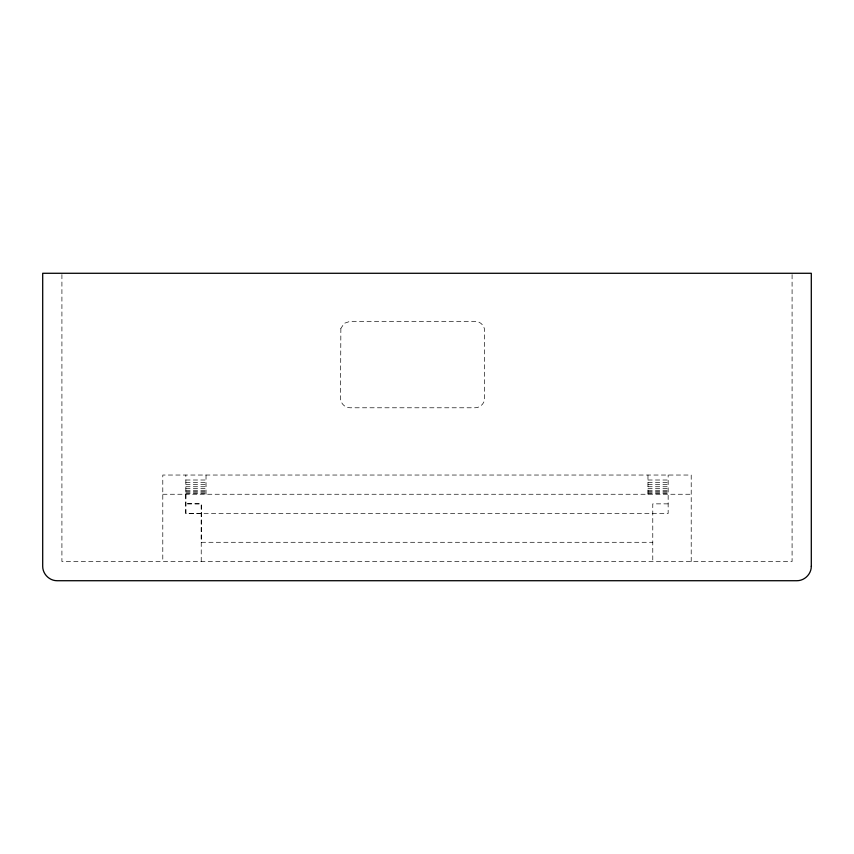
<?xml version="1.0" encoding="UTF-8"?>
<svg xmlns="http://www.w3.org/2000/svg" width="854" height="854" viewBox="0 0 854 854"><rect width="100%" height="100%" fill="white"/><g stroke="black" fill="none" stroke-linecap="round" stroke-linejoin="round"><path stroke-width="0.64" stroke-dasharray="4.27 3.2" d="M185.852 494.252L185.852 513.467L668.148 513.467L668.148 475.037M201.224 561.505L201.245 503.86L185.841 503.817L201.245 503.86L201.224 542.29L652.776 542.29M185.852 480.012L206.027 480.012M647.972 480.012L668.148 480.012M185.852 482.393L206.027 482.393M647.972 482.393L668.148 482.393M185.852 484.645L206.027 484.645M647.972 484.645L668.148 484.645M185.852 486.737L206.027 486.737M647.972 486.737L668.148 486.737M185.852 488.627L206.027 488.627M647.972 488.627L668.148 488.627M185.852 490.281L206.027 490.281M647.972 490.281L668.148 490.281M185.852 491.68L206.027 491.68M647.972 491.68L668.148 491.68M185.852 492.79L206.027 492.79M647.972 492.79L668.148 492.79M185.852 493.601L206.027 493.601M647.972 493.601L668.148 493.601M162.794 494.252L691.206 494.252M668.148 503.86L652.776 503.86L652.776 561.505M201.224 513.467L185.82 513.446L185.852 475.037M792.085 274.604L792.085 561.505L61.915 561.505L61.915 274.604M691.206 561.505L691.206 475.037L162.794 475.037L162.794 561.505M647.972 475.037L647.972 494.252M206.027 475.037L206.027 494.252M340.863 328.438L340.532 398.177C340.436 403.334 344.984 407.881 350.14 407.785L475.037 407.785C480.194 407.881 484.741 403.334 484.645 398.177L484.645 330.925C484.741 325.769 480.194 321.221 475.037 321.317L350.14 321.317L344.29 323.303L340.863 328.438"/><path stroke-width="1.28" d="M811.3 566.309C811.353 574.027 804.607 580.773 796.889 580.72L57.111 580.72C49.393 580.773 42.647 574.027 42.7 566.309L42.7 273.28L811.3 273.28L811.3 566.309"/></g></svg>
